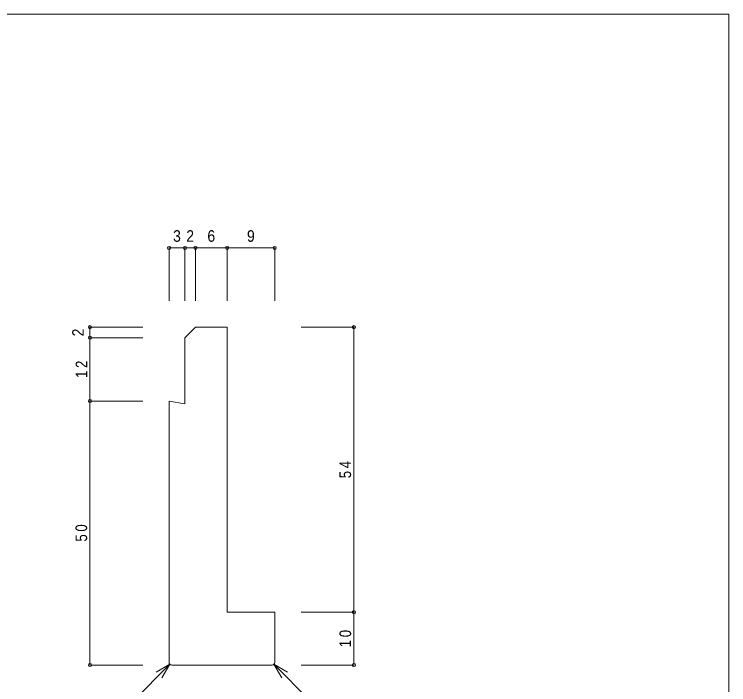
# Model space of a CAD drawing. Units: millimetres on the paper. Extents: x -141 to 141, y -98 to 98.
# Drawn here: x 5.7 to 141, y -29.5 to 97.5 of the extents above; entities that cross this region are included whole.
import ezdxf
from ezdxf.enums import TextEntityAlignment as Align

# ---------------------------------------------------------------- set-up
doc = ezdxf.new("R2010")
doc.units = ezdxf.units.MM
doc.header["$PDMODE"] = 32
doc.header["$PDSIZE"] = 0.6
for name, color, linetype, lineweight in [('0-0_ＫＢ製品', 2, 'Continuous', 9), ('0-3_寸法', 4, 'Continuous', 9), ('0-4_引出線字', 4, 'Continuous', 9), ('F-0_図面枠', 5, 'Continuous', 9)]:
    doc.layers.add(name, color=color, linetype=linetype, lineweight=lineweight)
doc.styles.add('HGｺﾞｼｯｸM', font='')
doc.styles.get('HGｺﾞｼｯｸM').set_extended_font_data('HGｺﾞｼｯｸM')

msp = doc.modelspace()

# ---------------------------------------------------------------- linework, layer by layer
at = {"layer": '0-0_ＫＢ製品'}
for p, q in [((38, 36.25), (40, 38.25)), ((40, 38.25), (46, 38.25)), ((46, 38.25), (46, -15.75)), ((38, 36.25), (38, 23.75)), ((35, 24.25), (38, 23.75)), ((35, -25.25), (35, 24.25)), ((55, -15.75), (46, -15.75)), ((55, -25.25), (55, -15.75)), ((54.5, -25.75), (35.5, -25.75))]:
    msp.add_line(p, q, dxfattribs=at)
for centre, start, end in [((35.5, -25.25), 180, 270), ((54.5, -25.25), 270, 0)]:
    msp.add_arc(centre, 0.5, start, end, dxfattribs=at)
at = {"layer": '0-3_寸法'}
for p, q in [((35, 53.25), (38, 53.25)), ((35, 53.25), (35, 43.25)), ((38, 53.25), (38, 43.25)), ((38, 53.25), (40, 53.25)), ((40, 53.25), (40, 43.25)), ((40, 53.25), (46, 53.25)), ((46, 53.25), (46, 43.25)), ((46, 53.25), (55, 53.25)), ((55, 53.25), (55, 43.25)), ((20, 38.25), (20, 36.25)), ((20, 38.25), (30, 38.25)), ((70, 38.25), (60, 38.25)), ((70, -15.75), (70, 38.25)), ((20, 36.25), (30, 36.25)), ((20, 36.25), (20, 24.25)), ((20, 24.25), (30, 24.25)), ((20, 24.25), (20, -25.75)), ((70, -15.75), (60, -15.75)), ((70, -25.75), (70, -15.75)), ((20, -25.75), (30, -25.75)), ((70, -25.75), (60, -25.75))]:
    msp.add_line(p, q, dxfattribs=at)
for p in [(35, 53.25), (38, 53.25), (40, 53.25), (46, 53.25), (55, 53.25), (20, 38.25), (70, 38.25), (20, 36.25), (20, 24.25), (70, -15.75), (20, -25.75), (70, -25.75)]:
    msp.add_point(p, dxfattribs=at)
at = {"layer": '0-4_引出線字'}
for p, q in [((35.146, -25.604), (20, -40.75)), ((35.146, -25.604), (32.548, -27.104)), ((35.146, -25.604), (33.646, -28.202)), ((54.854, -25.604), (70, -40.75)), ((54.854, -25.604), (56.354, -28.202)), ((54.854, -25.604), (57.452, -27.104))]:
    msp.add_line(p, q, dxfattribs=at)
at = {"layer": 'F-0_図面枠'}
for p, q in [((-141, 97.5), (141, 97.5)), ((141, 97.5), (141, -97.5))]:
    msp.add_line(p, q, dxfattribs=at)

# ---------------------------------------------------------------- texts
at = {"layer": '0-3_寸法', "color": 7, "style": 'HGｺﾞｼｯｸM', "width": 0.9}
for s, p in [('3', (35.75, 53.75)), ('2', (38.25, 53.75)), ('6', (42.25, 53.75)), ('9', (49.75, 53.75))]:
    msp.add_text(s, height=2.199, dxfattribs=at).set_placement(p, align=Align.BOTTOM_LEFT)
msp.add_text('2', height=2.199, rotation=90, dxfattribs=at).set_placement((19.5, 36.5), align=Align.BOTTOM_LEFT)
at = {"layer": '0-3_寸法', "color": 7, "char_height": 2.199, "attachment_point": 7, "rotation": 90, "style": 'HGｺﾞｼｯｸM'}
for s, insert in [('\\T1.36;\\W0.85;12', (19.5, 28.625)), ('\\T1.36;\\W0.85;54', (69.5, 9.625)), ('\\T1.36;\\W0.85;50', (19.5, -2.375)), ('\\T1.36;\\W0.85;10', (69.5, -22.375))]:
    msp.add_mtext(s, dxfattribs=dict(at, insert=insert))

doc.saveas('drawing.dxf')
